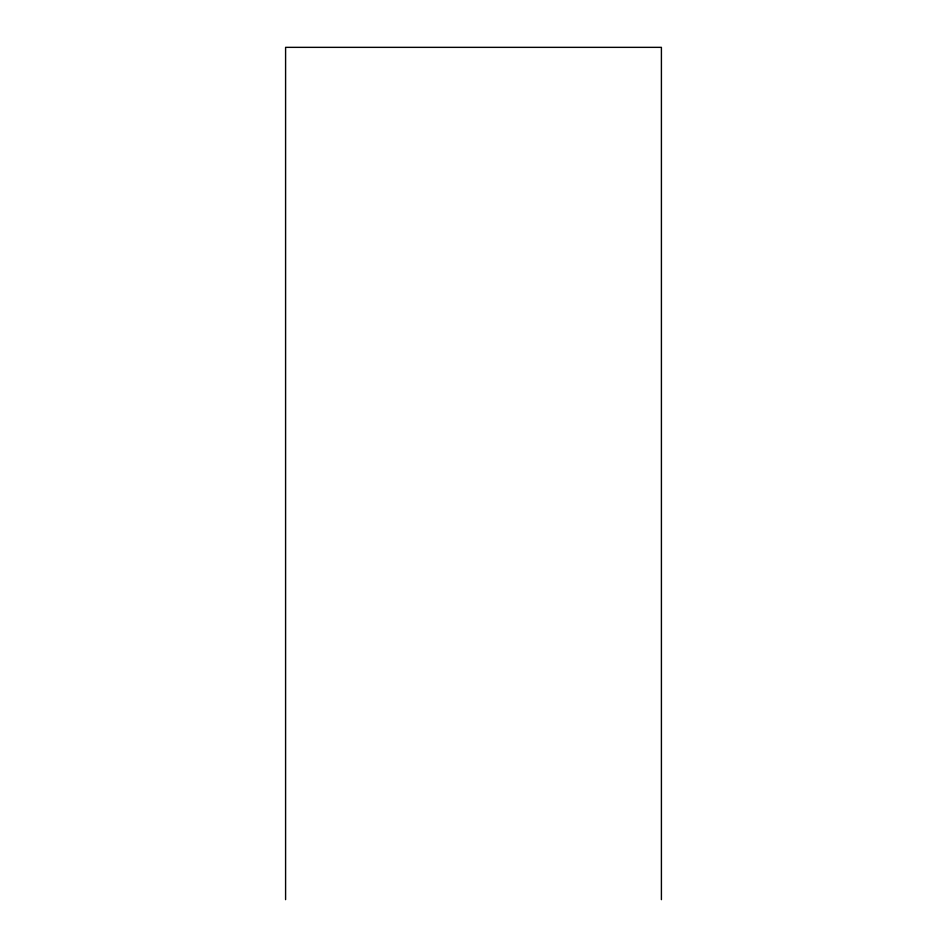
<?xml version="1.0" encoding="UTF-8"?>
<svg xmlns="http://www.w3.org/2000/svg" width="947" height="947" viewBox="0 0 947 947"><rect width="100%" height="100%" fill="white"/><g stroke="black" fill="none" stroke-linecap="round" stroke-linejoin="round"><path stroke-width="1.42" d="M661.408 899.65L661.408 47.35L285.592 47.35L285.592 899.65"/></g></svg>
